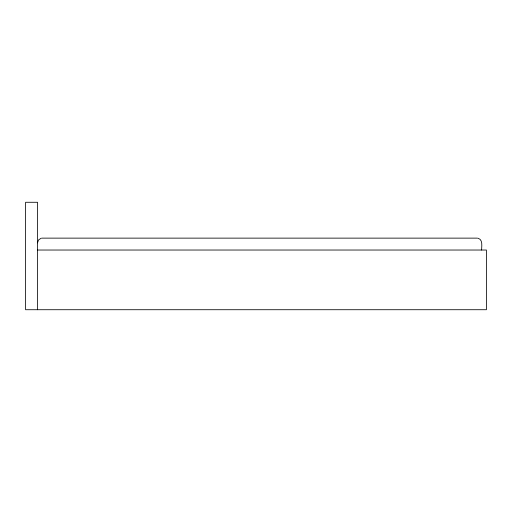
<?xml version="1.0" encoding="UTF-8"?>
<svg xmlns="http://www.w3.org/2000/svg" width="512" height="512" viewBox="0 0 512 512"><rect width="100%" height="100%" fill="white"/><g stroke="black" fill="none" stroke-linecap="round" stroke-linejoin="round"><path stroke-width="0.77" d="M37.536 242.867L38.522 239.962L41.075 238.253M41.69 238.131L477.472 238.131M37.536 250.029L486.4 250.029L486.4 309.722L25.6 309.722L25.6 202.278L37.536 202.278L37.536 309.722M478.086 238.253C483.117 239.642 481.568 246.368 481.626 250.029"/></g></svg>
